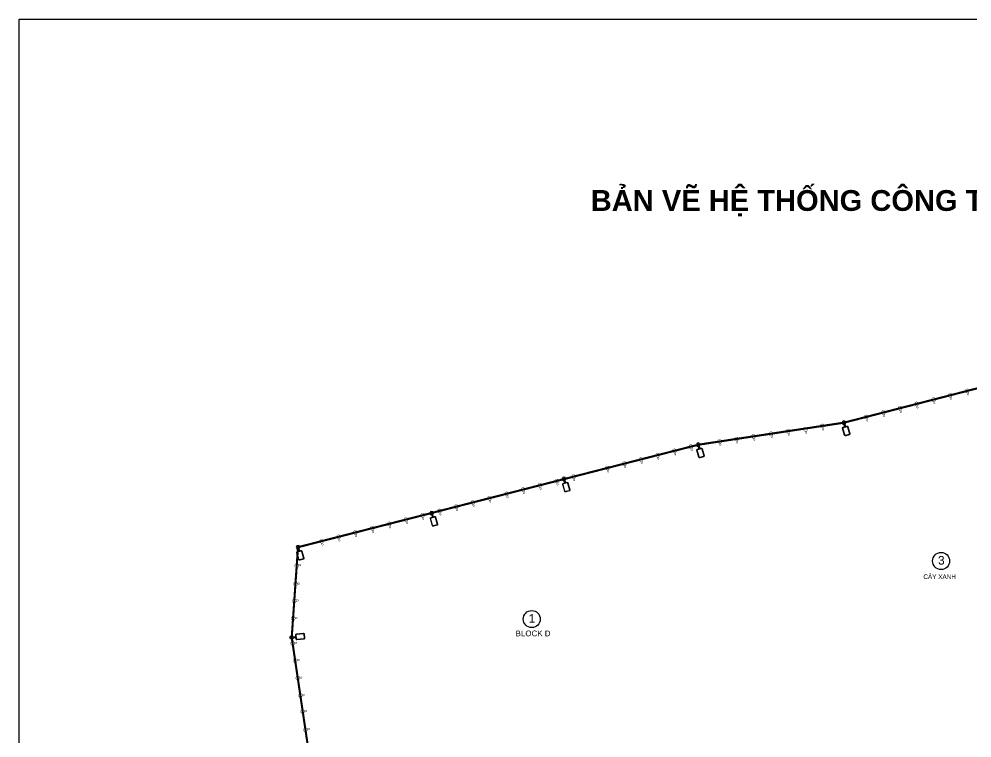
# Model space of a CAD drawing. Header units: inches. Extents: x 245672 to 1592568, y 1207716 to 2415717.
# Drawn here: x 612566.5 to 612703.8, y 1207821.9 to 1207925.5 of the extents above; entities that cross this region are included whole.
import ezdxf
from ezdxf.enums import TextEntityAlignment as Align

# ---------------------------------------------------------------- set-up
doc = ezdxf.new("R2010")
doc.units = ezdxf.units.IN
doc.header["$MEASUREMENT"] = 0
doc.set_wipeout_variables(frame=1)
doc.linetypes.add('DASHED', pattern=[0.75, 0.5, -0.25])
doc.linetypes.add('DIVIDE', pattern=[1.25, 0.5, -0.25, 0, -0.25, 0, -0.25])
for name, color, linetype in [('0-Frame-text', 7, 'Continuous'), ('02-TEXT', 7, 'Continuous'), ('E-LIGHT', 160, 'Continuous'), ('TAD - TEXT', 7, 'Continuous'), ('TT.TAD - LANDMARK', 6, 'Continuous')]:
    doc.layers.add(name, color=color, linetype=linetype)
doc.styles.add('arial', font='arial.ttf')
doc.styles.add('Khung ten 25062008$0$arial', font='arialbd.ttf', dxfattribs={"height": 2.5})

# ---------------------------------------------------------------- blocks, each defined once
blk = doc.blocks.new('TEN HANG MUC')
at = {"color": 6}
blk.add_wipeout([(2345, 1911), (1660, 2528), (786, 2917), (19, 3016), (-923, 2865), (-1651, 2509), (-2252, 1976), (-2569, 1533), (-2837, 936), (-2949, 453), (-2970, -243), (-2929, -539), (-2770, -1090), (-2597, -1452), (-2206, -1997), (-1798, -2371), (-1275, -2690), (-877, -2847), (-443, -2948), (19, -2984), (679, -2910), (1121, -2774), (1620, -2521), (2070, -2173), (2418, -1785), (2615, -1487), (2815, -1069), (2950, -625), (3019, 16), (2939, 706), (2780, 1190), (2523, 1668)], dxfattribs=at).dxf.layer = '02-TEXT'
at = {"layer": '02-TEXT', "color": 6}
blk.add_circle((19, 16), 3000, dxfattribs=at)
at = {"layer": '02-TEXT', "color": 6, "linetype": 'Continuous', "style": 'arial'}
blk.add_attdef('A', text='', height=3000, dxfattribs=at).set_placement((100, -1243), align=Align.CENTER)
blk = doc.blocks.new('KHOI XD1')
at = {"layer": 'TT.TAD - LANDMARK', "linetype": 'Continuous', "xscale": 0.0004103999999999999, "yscale": 0.0004103999999999999, "zscale": 0.0004103999999999999, "rotation": 0.8617172174704556}
for p, values in [((614127.16, 1204855.29), {'A': '3'}), ((614068.19, 1204846.92, 0), {'A': '1'})]:
    blk.add_blockref('TEN HANG MUC', p, dxfattribs=at).add_auto_attribs(values)
at = {"layer": 'TAD - TEXT', "linetype": 'Continuous', "ltscale": 5, "style": 'arial'}
for s, height, p in [('CÂY XANH', 0.657, (614124.61, 1204852.7, 78.4)), ('BLOCK D', 0.821, (614065.87, 1204844.45, 0))]:
    blk.add_text(s, height=height, dxfattribs=at).set_placement(p)
blk = doc.blocks.new('s250')
at = {"layer": 'E-LIGHT', "color": 10}
for p, q in [((-0.71, 0.71), (0.71, -0.71)), ((-0.71, -0.71), (0.71, 0.71)), ((0.97, 0.25), (2.26, 0.25)), ((0.97, -0.25), (2.26, -0.25))]:
    blk.add_line(p, q, dxfattribs=at)
for points in [[(7.26, -1), (7.26, 1, 0.414214), (6.76, 1.5), (2.76, 1.5, 0.414214), (2.26, 1), (2.26, -1, 0.414214), (2.76, -1.5), (6.76, -1.5, 0.414214)], [(7.1, -1), (7.1, 1, 0.414214), (6.76, 1.34), (2.76, 1.34, 0.414214), (2.42, 1), (2.42, -1, 0.414214), (2.76, -1.34), (6.76, -1.34, 0.414214)]]:
    blk.add_lwpolyline(points, format="xyb", close=True, dxfattribs=at)
blk.add_circle((0, 0), 1, dxfattribs=at)
blk = doc.blocks.new('ĐÈN 1 PHÍA')
at = {"color": 1, "const_width": 0.1}
blk.add_lwpolyline([(0.27, -0.5, 8.419148), (0.01, -0.56, 0.118777)], format="xyb", close=True, dxfattribs=at)
blk.add_lwpolyline([(-0.17, 0.53), (-0.17, 1.07, -1), (0.18, 1.07), (0.18, 0.53)], format="xyb", dxfattribs=at)
blk = doc.blocks.new('HTCT CHIEU SANG')
at = {"color": 1, "linetype": 'DIVIDE', "ltscale": 2, "const_width": 0.3, "elevation": 0}
blk.add_lwpolyline([(613883.98, 1204776.94), (613906.45, 1204777.74), (613908.42, 1204731.27), (613899.46, 1204724.67), (613879.27, 1204728.23), (613859.68, 1204735.4), (613831.77, 1204745.55), (613813.7, 1204752.14), (613802.7, 1204759.14), (613817.22, 1204816.85), (613824.44, 1204836.82), (613848.48, 1204932.99), (613851.59, 1204938.44), (613876.9, 1204939.28), (613882.55, 1204939.35), (613890.73, 1204935.12), (613894.9, 1204835.12), (613895.84, 1204822.4), (613903.53, 1204795.55)], dxfattribs=at)
for p, xscale, yscale, zscale, rotation in [((613828.88, 1204854.61, 0), 0.4999999999999993, 0.4999999999999993, 0.4999999999999993, 254.3903802504333), ((613828.27, 1204852.16, 0), 0.4999999999999993, 0.4999999999999993, 0.4999999999999993, 254.3903802504333), ((613827.67, 1204849.78, 0), 0.4999999999999993, 0.4999999999999993, 0.4999999999999993, 254.3903802504333), ((613827.06, 1204847.33, 0), 0.4999999999999993, 0.4999999999999993, 0.4999999999999993, 254.3903802504333), ((613826.46, 1204844.92, 0), 0.4999999999999993, 0.4999999999999993, 0.4999999999999993, 254.3903802504333), ((613825.87, 1204842.53, 0), 0.4999999999999993, 0.4999999999999993, 0.4999999999999993, 254.3903802504333), ((613825.25, 1204840.05, 0), 0.4999999999999993, 0.4999999999999993, 0.4999999999999993, 254.3903802504333), ((613823.37, 1204833.87, 0), 0.4999999999999993, 0.4999999999999993, 0.4999999999999993, 254.3903802504333), ((613822.64, 1204831.51, 0), 0.4999999999999993, 0.4999999999999993, 0.4999999999999993, 254.3903802504333), ((613821.67, 1204829.17, 0), 0.4999999999999993, 0.4999999999999993, 0.4999999999999993, 254.3903802504333), ((613820.83, 1204826.84, 0), 0.4999999999999993, 0.4999999999999993, 0.4999999999999993, 254.3903802504333), ((613819.96, 1204824.45, 0), 0.4999999999999993, 0.4999999999999993, 0.4999999999999993, 254.3903802504333), ((613819.12, 1204822.1, 0), 0.4999999999999993, 0.4999999999999993, 0.4999999999999993, 254.3903802504333), ((613818.28, 1204819.8, 0), 0.4999999999999993, 0.4999999999999993, 0.4999999999999993, 254.3903802504333), ((613816.96, 1204815.81, 0), 0.4999999999999999, 0.4999999999999999, 0.4999999999999999, 254.2853667657095), ((613816.36, 1204813.44, 0), 0.4999999999999999, 0.4999999999999999, 0.4999999999999999, 254.2853667657095), ((613815.75, 1204811, 0), 0.4999999999999999, 0.4999999999999999, 0.4999999999999999, 254.2853667657095), ((613815.15, 1204808.6, 0), 0.4999999999999999, 0.4999999999999999, 0.4999999999999999, 254.2853667657095), ((613814.55, 1204806.22, 0), 0.4999999999999999, 0.4999999999999999, 0.4999999999999999, 254.2853667657095), ((613813.93, 1204803.77, 0), 0.4999999999999999, 0.4999999999999999, 0.4999999999999999, 254.2853667657095), ((613812.7, 1204798.88, 0), 0.4999999999999999, 0.4999999999999999, 0.4999999999999999, 254.2853667657095), ((613812.09, 1204796.46, 0), 0.4999999999999999, 0.4999999999999999, 0.4999999999999999, 254.2853667657095), ((613811.48, 1204794.02, 0), 0.4999999999999999, 0.4999999999999999, 0.4999999999999999, 254.2853667657095), ((613810.87, 1204791.6, 0), 0.4999999999999999, 0.4999999999999999, 0.4999999999999999, 254.2853667657095), ((613810.28, 1204789.24, 0), 0.4999999999999999, 0.4999999999999999, 0.4999999999999999, 254.2853667657095), ((613809.65, 1204786.76, 0), 0.4999999999999999, 0.4999999999999999, 0.4999999999999999, 254.2853667657095), ((613809.04, 1204784.36, 0), 0.4999999999999999, 0.4999999999999999, 0.4999999999999999, 254.2853667657095), ((613808.44, 1204781.96, 0), 0.4999999999999999, 0.4999999999999999, 0.4999999999999999, 254.2853667657095), ((613807.84, 1204779.57, 0), 0.4999999999999999, 0.4999999999999999, 0.4999999999999999, 254.2853667657095), ((613807.22, 1204777.1, 0), 0.4999999999999999, 0.4999999999999999, 0.4999999999999999, 254.2853667657095), ((613806.62, 1204774.73, 0), 0.4999999999999999, 0.4999999999999999, 0.4999999999999999, 254.2853667657095), ((613806.01, 1204772.3, 0), 0.4999999999999999, 0.4999999999999999, 0.4999999999999999, 254.2853667657095), ((613805.4, 1204769.86, 0), 0.4999999999999999, 0.4999999999999999, 0.4999999999999999, 254.2853667657095), ((613804.78, 1204767.41, 0), 0.4999999999999999, 0.4999999999999999, 0.4999999999999999, 254.2853667657095), ((613804.18, 1204765, 0), 0.4999999999999999, 0.4999999999999999, 0.4999999999999999, 254.2853667657095), ((613803.56, 1204762.56, 0), 0.4999999999999999, 0.4999999999999999, 0.4999999999999999, 254.2853667657095), ((613804.94, 1204757.71, 0), 0.4999999999999998, 0.4999999999999998, 0.4999999999999998, 339.7617802124785), ((613807.19, 1204756.28, 0), 0.4999999999999998, 0.4999999999999998, 0.4999999999999998, 339.7617802124785), ((613809.24, 1204754.97, 0), 0.4999999999999998, 0.4999999999999998, 0.4999999999999998, 339.7617802124785), ((613811.37, 1204753.62, 0), 0.4999999999999998, 0.4999999999999998, 0.4999999999999998, 339.7617802124785), ((613814.51, 1204751.84, 0), 0.4999999999999998, 0.4999999999999998, 0.4999999999999998, 339.7617802124785), ((613816.87, 1204750.98, 0), 0.4999999999999998, 0.4999999999999998, 0.4999999999999998, 339.7617802124785), ((613819.26, 1204750.11, 0), 0.4999999999999998, 0.4999999999999998, 0.4999999999999998, 339.7617802124785), ((613821.63, 1204749.25, 0), 0.4999999999999998, 0.4999999999999998, 0.4999999999999998, 339.7617802124785), ((613823.83, 1204748.44, 0), 0.4999999999999998, 0.4999999999999998, 0.4999999999999998, 339.7617802124785), ((613826.32, 1204747.54, 0), 0.4999999999999998, 0.4999999999999998, 0.4999999999999998, 339.7617802124785)]:
    blk.add_blockref('ĐÈN 1 PHÍA', p, dxfattribs=dict(xscale=xscale, yscale=yscale, zscale=zscale, rotation=rotation))
at = {"layer": 'E-LIGHT', "color": 10, "linetype": 'DASHED', "ltscale": 5, "yscale": 0.2582360392576085}
for p, xscale, zscale, rotation in [((613824.44, 1204836.82), -0.2582360392576085, 0.2582360392576084, 167.2901589528364), ((613817.22, 1204816.85), -0.2582360392576085, 0.2582360392576084, 167.2901589528364), ((613812.33, 1204797.51), -0.2582360392576085, 0.2582360392576084, 167.2901589528364), ((613807.57, 1204778.4), -0.2582360392576085, 0.2582360392576084, 167.2901589528364), ((613802.7, 1204759.14), -0.2582360392576085, 0.2582360392576084, 167.2901589528364), ((613813.7, 1204752.14), 0.2582360392576085, 0.2582360392576085, 67.55235947619185)]:
    blk.add_blockref('s250', p, dxfattribs=dict(at, xscale=xscale, zscale=zscale, rotation=rotation))

msp = doc.modelspace()

# ---------------------------------------------------------------- linework, layer by layer
at = {"layer": 'Defpoints', "color": 7, "true_color": 0xffffff}
msp.add_lwpolyline([(612863.5152, 1207715.5173), (612566.5152, 1207715.5173), (612566.5152, 1207925.5173), (612863.5152, 1207925.5173)], close=True, dxfattribs=at)

# ---------------------------------------------------------------- texts
at = {"layer": '0-Frame-text', "color": 10, "insert": (612696.0177, 1207900.8663), "char_height": 3, "width": 164.255802, "attachment_point": 2, "style": 'Khung ten 25062008$0$arial'}
msp.add_mtext('BẢN VẼ HỆ THỐNG CÔNG TRÌNH CHIẾU SÁNG', dxfattribs=at)

# ---------------------------------------------------------------- next in the draw order: block references
msp.add_blockref('KHOI XD1', (-1427.8196, 2992.112))

# ---------------------------------------------------------------- next in the draw order: block references
at = {"rotation": 298.4891828750128}
msp.add_blockref('HTCT CHIEU SANG', (-739044.2504, 1172663.5201, 0), dxfattribs=at)

doc.saveas('drawing.dxf')
